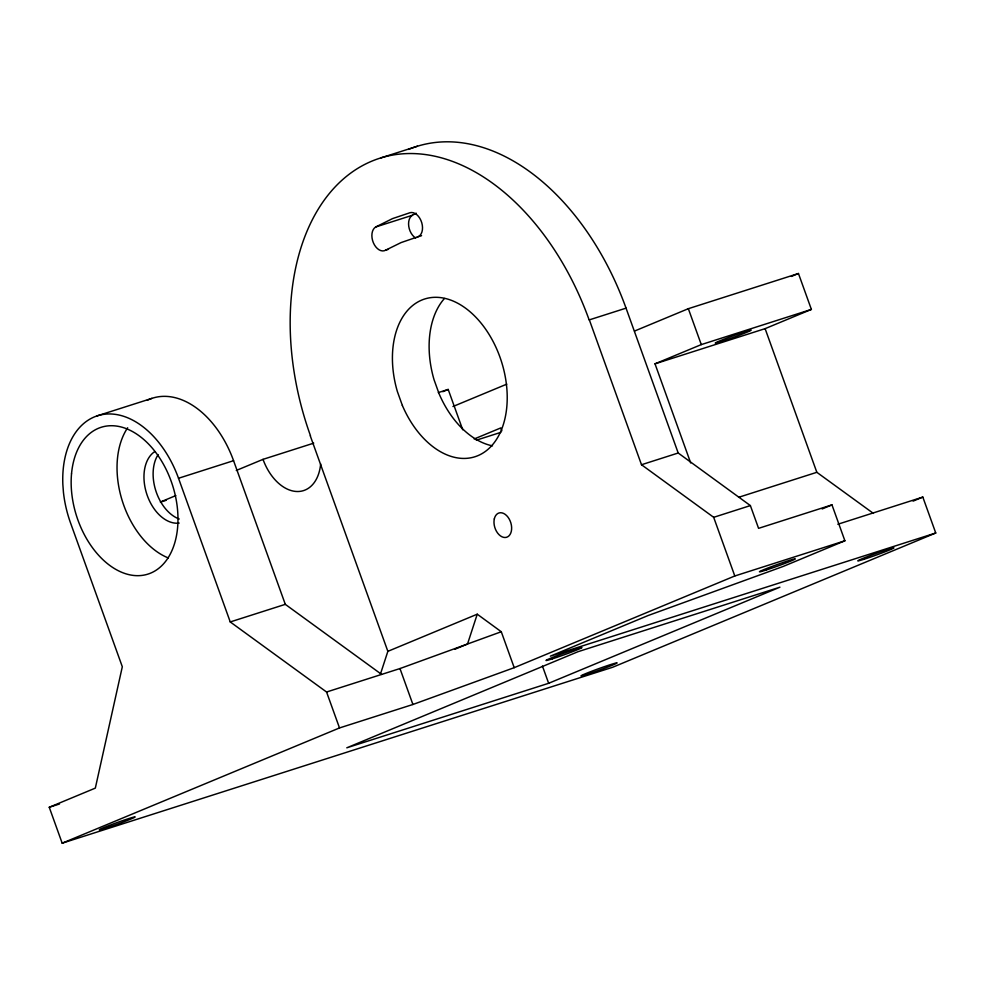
<?xml version="1.0" encoding="UTF-8"?>
<svg xmlns="http://www.w3.org/2000/svg" width="985" height="985" viewBox="0 0 985 985"><rect width="100%" height="100%" fill="white"/><g stroke="black" fill="none" stroke-linecap="round" stroke-linejoin="round"><path stroke-width="1.48" d="M380.444 674.06L387.856 651.344L310.275 435.85M339.505 727.94L326.564 692.012L230.244 621.941L178.519 478.267A89.155 58.312 72.3 0 0 107.156 414.008A89.155 58.312 72.3 0 0 62.855 484.546L63.434 492.241A89.155 58.312 72.3 0 0 70.6 523.121L122.312 666.746L95.323 788.123L49.25 807.269L62.178 843.185L339.505 727.94L412.912 704.484L514.207 667.67L501.279 631.742L477.245 614.197L467.518 644.005L454.75 649.312M375.728 226.981L392.498 218.621L410.117 212.686A12.694 8.299 72.3 0 1 421.752 222.708A12.694 8.299 72.3 0 1 417.332 237.003L401.117 242.569L385.615 250.19A12.694 8.299 72.3 0 1 373.389 242.802A12.694 8.299 72.3 0 1 375.728 226.981L412.432 215.259L416.224 213.191M160.346 502.03L175.823 495.59M236.289 470.461L263.02 459.355L313.723 443.151M442.807 391.685L448.2 389.444L462.716 429.78M452.952 406.522L506.783 384.15M634.525 331.058L688.343 308.687L798.453 273.498L811.381 309.413L765.111 328.645L655.013 363.834L690.694 462.962M791.386 276.44L798.453 273.498M474.179 438.99L500.823 427.909L501.858 430.79M655.013 363.834L701.283 344.602L811.381 309.413M387.856 651.344L477.245 614.197M822.155 508.95L831.968 504.874L844.896 540.79L783.235 566.424L648.155 615.514L550.369 656.158L935.75 532.996L922.822 497.08L837.829 524.254M913.12 501.119L922.822 497.08M514.207 667.67L734.798 575.979L844.896 540.79M548.645 683.294L779.923 587.183L578.06 651.688L346.794 747.812L548.645 683.294L542.439 666.057M935.75 532.996L612.707 667.251L62.178 843.185M326.564 692.012L399.972 668.556L501.279 631.742M380.727 157.945L417.431 146.223M417.332 237.003L421.568 235.661M385.615 250.19L388.435 249.291M96.838 415.965L151.887 398.383M831.968 504.874L758.573 528.342L750.373 505.588L678.197 453.002L626.041 308.145L589.35 319.866L641.494 464.735L713.682 517.322L734.798 575.979M438.313 392.596L448.2 389.444M178.519 478.267L233.568 460.685L285.305 604.347L381.626 674.417M161.823 501.685L166.145 500.306M476.284 440.196L500.922 432.329M641.494 464.735L678.197 453.002M230.244 621.941L285.305 604.347M738.602 497.314L816.836 472.308L873.412 513.407M713.682 517.322L750.373 505.588M49.25 807.269L59.494 803.994M765.111 328.645L816.836 472.308M688.343 308.687L701.283 344.602M399.972 668.556L412.912 704.484M310.484 435.764A230.515 150.582 72.3 0 1 371.813 161.158A230.515 150.582 72.3 0 1 589.153 319.953M408.516 149.437A230.515 150.791 72.3 0 1 626.041 308.145M320.667 463.947A44.571 29.156 72.3 0 1 295.919 491.453A44.571 29.156 72.3 0 1 263.02 459.355M147.048 400.39A89.155 58.312 72.3 0 1 233.568 460.685M179.245 519.021A38.206 24.994 72.3 0 1 155.938 491.146A38.206 24.994 72.3 0 1 158.117 454.614M179.172 523.084A38.206 24.994 72.3 0 1 147.048 494.876A38.206 24.994 72.3 0 1 154.608 451.696M168.312 557.941A77.052 50.395 72.3 0 1 122.214 500.651A77.052 50.395 72.3 0 1 127.668 427.761M415.719 238.062A12.694 8.299 72.3 0 1 408.75 226.328A12.694 8.299 72.3 0 1 412.432 215.259M492.488 445.86A82.777 54.15 72.3 0 1 439.076 393.729L434.065 379.779A82.777 54.15 72.3 0 1 444.444 298.492M402.36 405.463L397.361 391.501A82.777 54.15 72.3 0 1 452.41 300.745A82.777 54.15 72.3 0 1 499.937 433.203A82.777 54.15 72.3 0 1 402.36 405.463M587.565 674.183A19.109 0.8 -19.8 0 0 616.832 663.164A19.109 0.8 -19.8 0 0 592.995 670.773A19.109 0.8 -19.8 0 0 587.565 674.183M864.35 559.148A19.109 0.8 -19.8 0 0 893.617 548.128A19.109 0.8 -19.8 0 0 869.78 555.737A19.109 0.8 -19.8 0 0 864.35 559.148M105.654 828.188A19.109 0.8 -19.8 0 0 134.92 817.168A19.109 0.8 -19.8 0 0 111.083 824.79A19.109 0.8 -19.8 0 0 105.654 828.188M721.636 341.426A19.109 0.8 -19.8 0 0 750.902 330.406A19.109 0.8 -19.8 0 0 727.065 338.027A19.109 0.8 -19.8 0 0 721.636 341.426M552.363 658.83A19.109 0.8 -19.8 0 0 581.63 647.822A19.109 0.8 -19.8 0 0 557.793 655.431A19.109 0.8 -19.8 0 0 552.363 658.83M765.801 570.143A19.109 0.8 -19.8 0 0 795.067 559.123A19.109 0.8 -19.8 0 0 771.23 566.744A19.109 0.8 -19.8 0 0 765.801 570.143M494.31 518.923A12.731 8.336 72.3 0 0 504.985 537.514A12.731 8.336 72.3 0 0 509.146 518.923A12.731 8.336 72.3 0 0 494.31 518.923M71.523 473.797A77.052 50.395 72.3 0 0 145.608 574.76A77.052 50.395 72.3 0 0 156.566 453.531A77.052 50.395 72.3 0 0 71.523 473.797"/></g></svg>
